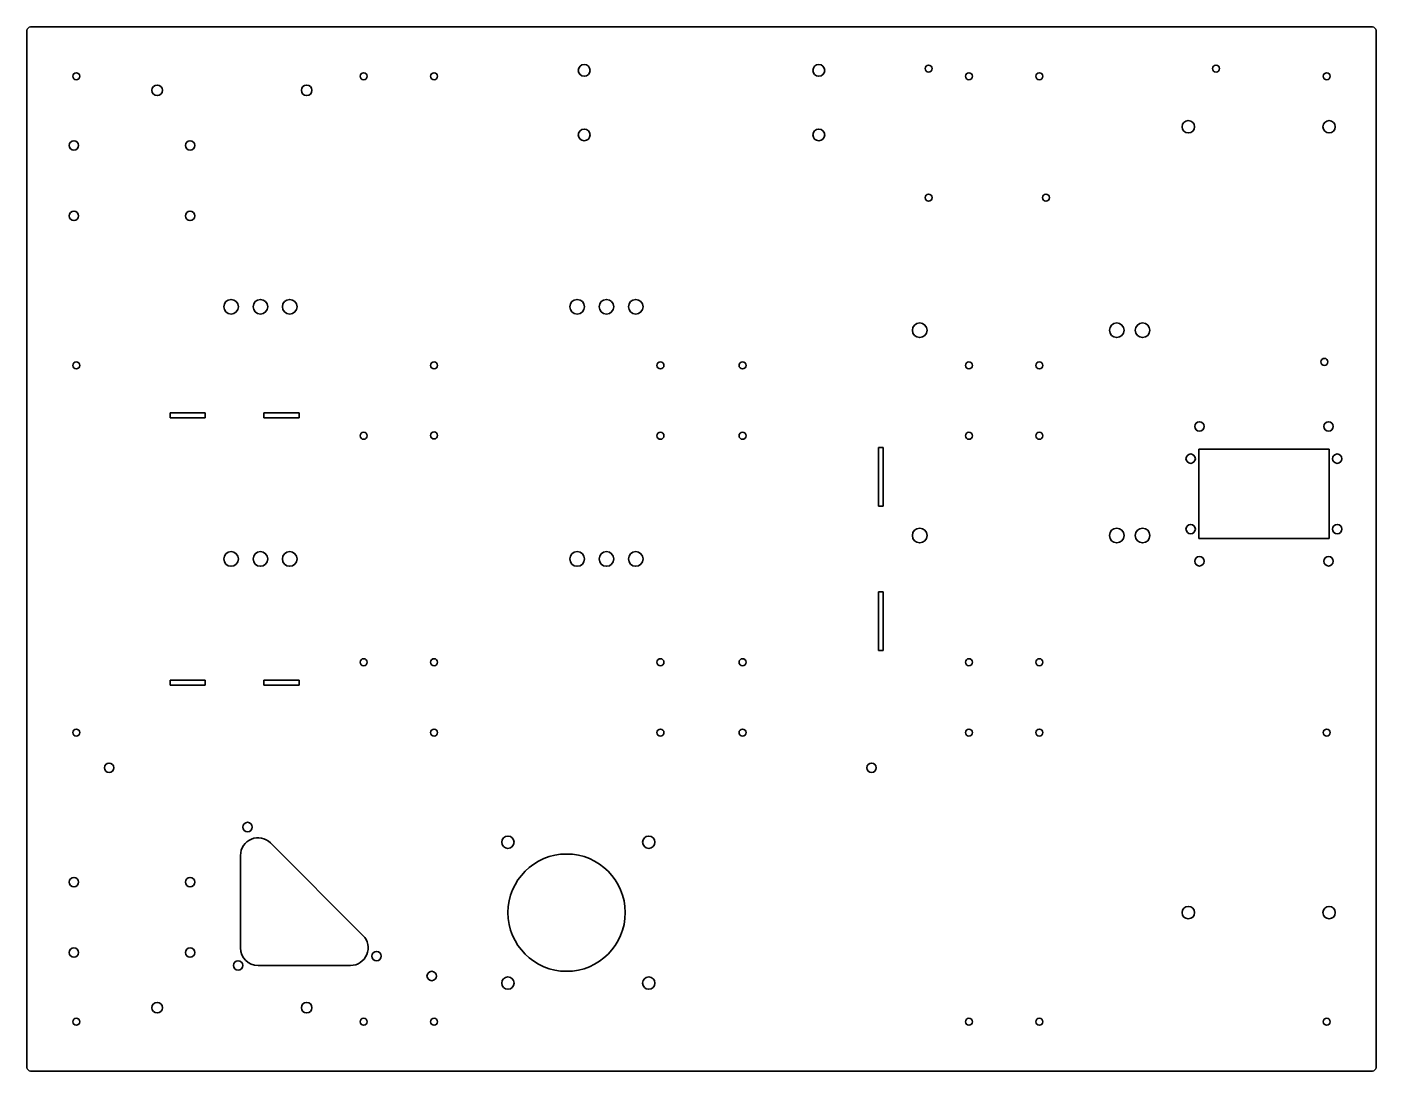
# Model space of a CAD drawing. Header units: inches. Extents: x 0 to 1150, y 0 to 890.
import ezdxf

# ---------------------------------------------------------------- set-up
doc = ezdxf.new("R2010")
doc.units = ezdxf.units.IN
doc.header["$MEASUREMENT"] = 0
doc.layers.add('SIMUMAK Visible (ISO)', color=7, linetype='Continuous', lineweight=35)

# ---------------------------------------------------------------- blocks, each defined once
blk = doc.blocks.new('GLD-SMT-04-CME02')
at = {"layer": 'SIMUMAK Visible (ISO)'}
for p, q in [((0, 3), (0, 887)), ((3, 890), (1147, 890)), ((1150, 887), (1150, 3)), ((122, 561), (152, 561)), ((122, 556.9), (122, 561)), ((152, 556.9), (122, 556.9)), ((152, 561), (152, 556.9)), ((202, 561), (232, 561)), ((202, 556.9), (202, 561)), ((232, 556.9), (202, 556.9)), ((232, 561), (232, 556.9)), ((725.9, 531.5), (730, 531.5)), ((725.9, 481.5), (725.9, 531.5)), ((730, 531.5), (730, 481.5)), ((999, 454), (999, 530)), ((999, 530), (1110, 530)), ((1110, 530), (1110, 454)), ((730, 481.5), (725.9, 481.5)), ((1110, 454), (999, 454)), ((725.9, 408.5), (730, 408.5)), ((725.9, 358.5), (725.9, 408.5)), ((730, 408.5), (730, 358.5)), ((730, 358.5), (725.9, 358.5)), ((122, 333.1), (152, 333.1)), ((122, 329), (122, 333.1)), ((152, 329), (122, 329)), ((152, 333.1), (152, 329)), ((202, 333.1), (232, 333.1)), ((202, 329), (202, 333.1)), ((232, 329), (202, 329)), ((232, 333.1), (232, 329)), ((207.6, 194.4), (286.4, 115.6)), ((182, 105), (182, 183.8)), ((275.8, 90), (197, 90)), ((1147, 0), (3, 0))]:
    blk.add_line(p, q, dxfattribs=at)
for centre, radius in [((42, 848), 3), ((287, 848), 3), ((347, 848), 3), ((475, 853), 5), ((675, 853), 5), ((768.6, 854.5), 3), ((803, 848), 3), ((863, 848), 3), ((1013.6, 854.5), 3), ((1108, 848), 3), ((111, 836), 4.5), ((238.4, 836), 4.5), ((990, 805), 5.25), ((1110, 805), 5.25), ((475, 798), 5), ((675, 798), 5), ((40, 789), 4), ((139, 789), 4), ((768.6, 744.5), 3), ((868.6, 744.5), 3), ((40, 729), 4), ((139, 729), 4), ((174, 651.5), 6.25), ((199, 651.5), 6.25), ((224, 651.5), 6.25), ((469, 651.5), 6.25), ((494, 651.5), 6.25), ((519, 651.5), 6.25), ((761, 631.5), 6.25), ((929, 631.5), 6.25), ((951, 631.5), 6.25), ((42, 601.5), 3), ((347, 601.5), 3), ((540, 601.5), 3), ((610, 601.5), 3), ((803, 601.5), 3), ((863, 601.5), 3), ((1106, 604.5), 3), ((999.5, 549.5), 4), ((1109.5, 549.5), 4), ((287, 541.5), 3), ((347, 541.8), 3), ((540, 541.5), 3), ((610, 541.5), 3), ((803, 541.5), 3), ((863, 541.5), 3), ((992, 522), 4), ((1117, 522), 4), ((761, 456.5), 6.25), ((929, 456.5), 6.25), ((951, 456.5), 6.25), ((992, 462), 4), ((1117, 462), 4), ((174, 436.5), 6.25), ((199, 436.5), 6.25), ((224, 436.5), 6.25), ((469, 436.5), 6.25), ((494, 436.5), 6.25), ((519, 436.5), 6.25), ((999.5, 434.5), 4), ((1109.5, 434.5), 4), ((287, 348.5), 3), ((347, 348.5), 3), ((540, 348.5), 3), ((610, 348.5), 3), ((803, 348.5), 3), ((863, 348.5), 3), ((42, 288.5), 3), ((347, 288.5), 3), ((540, 288.5), 3), ((610, 288.5), 3), ((803, 288.5), 3), ((863, 288.5), 3), ((1108, 288.5), 3), ((70, 258.5), 4), ((720, 258.5), 4), ((188, 208), 4), ((410, 195), 5.25), ((530, 195), 5.25), ((460, 135), 50), ((40, 161), 4), ((139, 161), 4), ((990, 135), 5.25), ((1110, 135), 5.25), ((40, 101), 4), ((139, 101), 4), ((180, 90), 4), ((298, 98), 4), ((345, 81), 4), ((410, 75), 5.25), ((530, 75), 5.25), ((111, 54), 4.5), ((238.4, 54), 4.5), ((42, 42), 3), ((287, 42), 3), ((347, 42), 3), ((803, 42), 3), ((863, 42), 3), ((1108, 42), 3)]:
    blk.add_circle(centre, radius, dxfattribs=at)
at = {"layer": 'SIMUMAK Visible (ISO)', "extrusion": (0, 0, -1)}
for centre, start, end in [((-3, 887), 0, 90), ((-1147, 887), 90, 180), ((-3, 3), 270, 0), ((-1147, 3), 180, 270)]:
    blk.add_arc(centre, 3, start, end, dxfattribs=at)
at = {"layer": 'SIMUMAK Visible (ISO)'}
for centre, start, end in [((197, 183.8), 45, 180), ((275.8, 105), 270, 45), ((197, 105), 180, 270)]:
    blk.add_arc(centre, 15, start, end, dxfattribs=at)

msp = doc.modelspace()

# ---------------------------------------------------------------- block references
msp.add_blockref('GLD-SMT-04-CME02', (0, 0))

doc.saveas('drawing.dxf')
